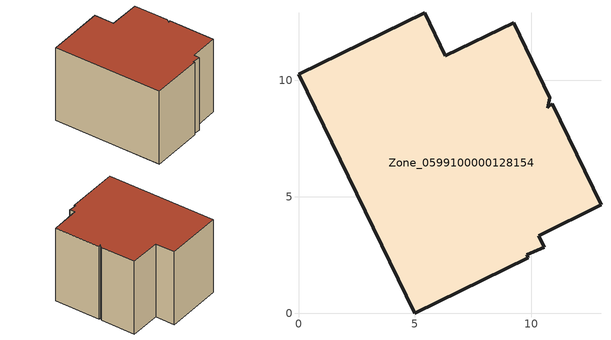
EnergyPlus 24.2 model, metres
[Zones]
Zone_0599100000128154
 floor ground (C_G): 12.98,4.66 10.32,3.33 10.55,2.84 9.8,2.52 9.87,2.39 4.99,0 0,10.26 5.41,12.9 6.31,11.06 9.23,12.46 10.79,9.24 10.69,8.82 10.9,8.99 z0
 wall outside (C_F): 5.41,12.9 0,10.26 4.99,0 9.87,2.39 9.8,2.52 10.55,2.84 10.32,3.33 12.98,4.66 10.9,8.99 10.69,8.82 10.79,9.24 9.23,12.46 6.31,11.06 5.41,12.9 z0:8
 roof outside (C_R): 10.32,3.33 12.98,4.66 10.9,8.99 10.69,8.82 10.79,9.24 9.23,12.46 6.31,11.06 5.41,12.9 0,10.26 4.99,0 9.87,2.39 9.8,2.52 10.55,2.84 z8
[BUILDING]
Pand.0599100000128154: North Axis=0; Terrain=City; Loads Convergence Tolerance Value=0.04; Temperature Convergence Tolerance Value=0.4; Solar Distribution=FullExterior; Maximum Number of Warmup Days=25; Minimum Number of Warmup Days=1
[Site:Location]
Rotterdam.The.Hague.AP_ZH_NLD Design_Conditions: Latitude=51.96; Longitude=4.45; Time Zone=1; Elevation=-4.5
[SITE:GROUNDTEMPERATURE:BUILDINGSURFACE]
18, 18, 18, 18, 18, 18, 18, 18, 18, 18, 18, 18
[MATERIAL] Thermal Absorptance=0.9; Solar Absorptance=0.7; Visible Absorptance=0.7
Name | Roughness | Thickness | Conductivity | Density | Specific Heat
G.TC.1965-1974 | MediumSmooth | 0.15 | 0.882353 | 540 | 1210
F.TC.1965-1974 | Rough | 0.3 | 0.697674 | 1920 | 840
R.TC.1965-1974 | MediumRough | 0.2 | 0.232558 | 1500 | 1000
[CONSTRUCTION]
C_G: G.TC.1965-1974
C_F: F.TC.1965-1974
C_R: R.TC.1965-1974
[ZONE]
Zone_0599100000128154: Type=1; Multiplier=1; Ceiling Height=Autocalculate; Volume=Autocalculate; Floor Area=autocalculate; Part of Total Floor Area=Yes
[ZONEINFILTRATION:DESIGNFLOWRATE]
Infil_Zone_0599100000128154: Zone or ZoneList or Space or SpaceList=Zone_0599100000128154; Schedule=AlwaysOn; Design Flow Rate Calculation Method=Flow/Area; Flow Rate per Floor Area=0.003; Constant Term Coefficient=1; Temperature Term Coefficient=0; Velocity Term Coefficient=0; Velocity Squared Term Coefficient=0
[HVACTEMPLATE:ZONE:IDEALLOADSAIRSYSTEM]
Zone_0599100000128154: Maximum Heating Supply Air Temperature=50; Minimum Cooling Supply Air Temperature=13; Maximum Heating Supply Air Humidity Ratio=0.0156; Minimum Cooling Supply Air Humidity Ratio=0.0077; Heating Limit=NoLimit; Cooling Limit=NoLimit; Dehumidification Control Type=ConstantSensibleHeatRatio; Cooling Sensible Heat Ratio=0.7; Dehumidification Setpoint=60; Humidification Control Type=None; Humidification Setpoint=30; Outdoor Air Method=None; Outdoor Air Flow Rate per Person=0.00944; Outdoor Air Flow Rate per Zone Floor Area=0; Outdoor Air Flow Rate per Zone=0; Demand Controlled Ventilation Type=None; Outdoor Air Economizer Type=NoEconomizer; Heat Recovery Type=None; Sensible Heat Recovery Effectiveness=0.7; Latent Heat Recovery Effectiveness=0.65
[ZONECONTROL:THERMOSTAT]
ThermostatControl_Zone_0599100000128154: Zone or ZoneList=Zone_0599100000128154; Control Type Schedule=DualSetpointControlType; Control 1=Thermostat_Zone_0599100000128154; Temperature Difference Between Cutout And Setpoint=0
[THERMOSTATSETPOINT:DUALSETPOINT]
Thermostat_Zone_0599100000128154: Heating Setpoint Temperature Schedule=HeatingSetpoint_Zone_0599100000128154; Cooling Setpoint Temperature Schedule=CoolingSetpoint_Zone_0599100000128154
[SCHEDULE:COMPACT]
HeatingSetpoint_Zone_0599100000128154: Through: 12/31, For: AllDays, Until: 24:00, 21
CoolingSetpoint_Zone_0599100000128154: Through: 12/31, For: AllDays, Until: 24:00, 24
DualSetpointControlType: Through: 12/31, For: AllDays, Until: 24:00, 4
AlwaysOn: Through: 12/31, For: AllDays, Until: 24:00, 1
